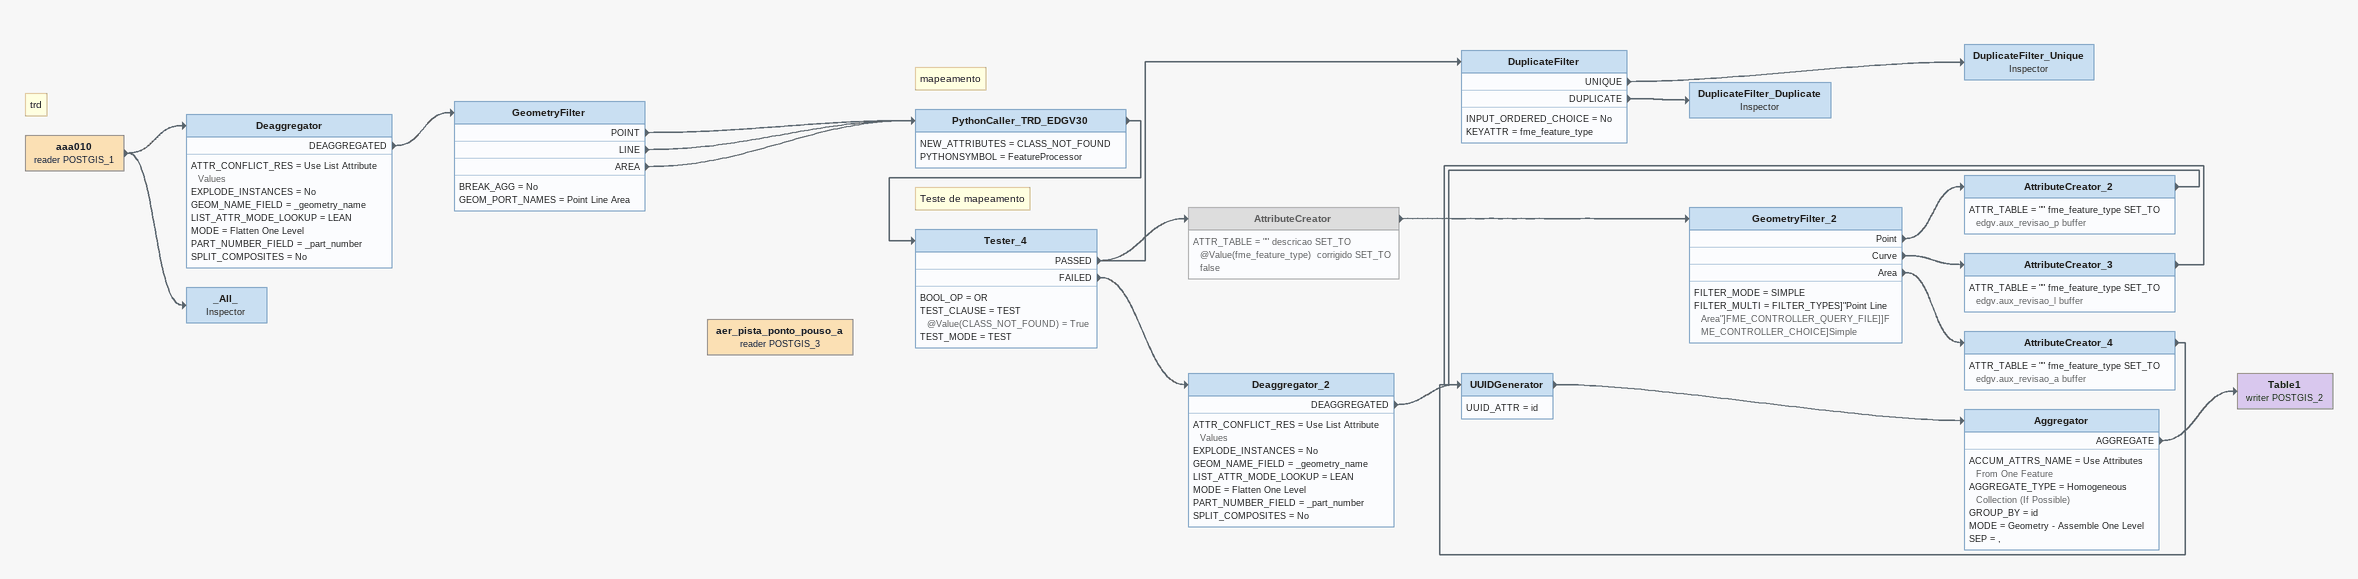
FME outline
Note: trd
aaa010 (reader POSTGIS_1)
    -> Deaggregator
    -> _All_
Deaggregator
    ATTR_CONFLICT_RES = Use List Attribute Values
    EXPLODE_INSTANCES = No
    GEOM_NAME_FIELD = _geometry_name
    LIST_ATTR_MODE_LOOKUP = LEAN
    MODE = Flatten One Level
    PART_NUMBER_FIELD = _part_number
    SPLIT_COMPOSITES = No
    DEAGGREGATED -> GeometryFilter
GeometryFilter
    BREAK_AGG = No
    GEOM_PORT_NAMES = Point Line Area
    POINT -> PythonCaller_TRD_EDGV30
    LINE -> PythonCaller_TRD_EDGV30
    AREA -> PythonCaller_TRD_EDGV30
Note: mapeamento
PythonCaller_TRD_EDGV30
    NEW_ATTRIBUTES = CLASS_NOT_FOUND
    PYTHONSYMBOL = FeatureProcessor
    -> Tester_4
Note: Teste de mapeamento
Tester_4
    BOOL_OP = OR
    TEST_CLAUSE = TEST @Value(CLASS_NOT_FOUND) = True
    TEST_MODE = TEST
    PASSED -> AttributeCreator
    PASSED -> DuplicateFilter
    FAILED -> Deaggregator_2
DuplicateFilter
    INPUT_ORDERED_CHOICE = No
    KEYATTR = fme_feature_type
    UNIQUE -> DuplicateFilter_Unique
    DUPLICATE -> DuplicateFilter_Duplicate
DuplicateFilter_Unique: Inspector
DuplicateFilter_Duplicate: Inspector
AttributeCreator [off]
    ATTR_TABLE = "" descricao SET_TO @Value(fme_feature_type)  corrigido SET_TO false
    -> GeometryFilter_2
GeometryFilter_2
    FILTER_MODE = SIMPLE
    FILTER_MULTI = FILTER_TYPES]"Point Line Area"]FME_CONTROLLER_QUERY_FILE]]FME_CONTROLLER_CHOICE]Simple
    Point -> AttributeCreator_2
    Curve -> AttributeCreator_3
    Area -> AttributeCreator_4
AttributeCreator_2
    ATTR_TABLE = "" fme_feature_type SET_TO edgv.aux_revisao_p buffer
    -> UUIDGenerator
AttributeCreator_3
    ATTR_TABLE = "" fme_feature_type SET_TO edgv.aux_revisao_l buffer
    -> UUIDGenerator
AttributeCreator_4
    ATTR_TABLE = "" fme_feature_type SET_TO edgv.aux_revisao_a buffer
    -> UUIDGenerator
Deaggregator_2
    ATTR_CONFLICT_RES = Use List Attribute Values
    EXPLODE_INSTANCES = No
    GEOM_NAME_FIELD = _geometry_name
    LIST_ATTR_MODE_LOOKUP = LEAN
    MODE = Flatten One Level
    PART_NUMBER_FIELD = _part_number
    SPLIT_COMPOSITES = No
    DEAGGREGATED -> UUIDGenerator
UUIDGenerator
    UUID_ATTR = id
    -> Aggregator
Aggregator
    ACCUM_ATTRS_NAME = Use Attributes From One Feature
    AGGREGATE_TYPE = Homogeneous Collection (If Possible)
    GROUP_BY = id
    MODE = Geometry - Assemble One Level
    SEP = ,
    AGGREGATE -> Table1 (writer POSTGIS_2)
Table1 (writer POSTGIS_2)
_All_: Inspector
aer_pista_ponto_pouso_a (reader POSTGIS_3)
